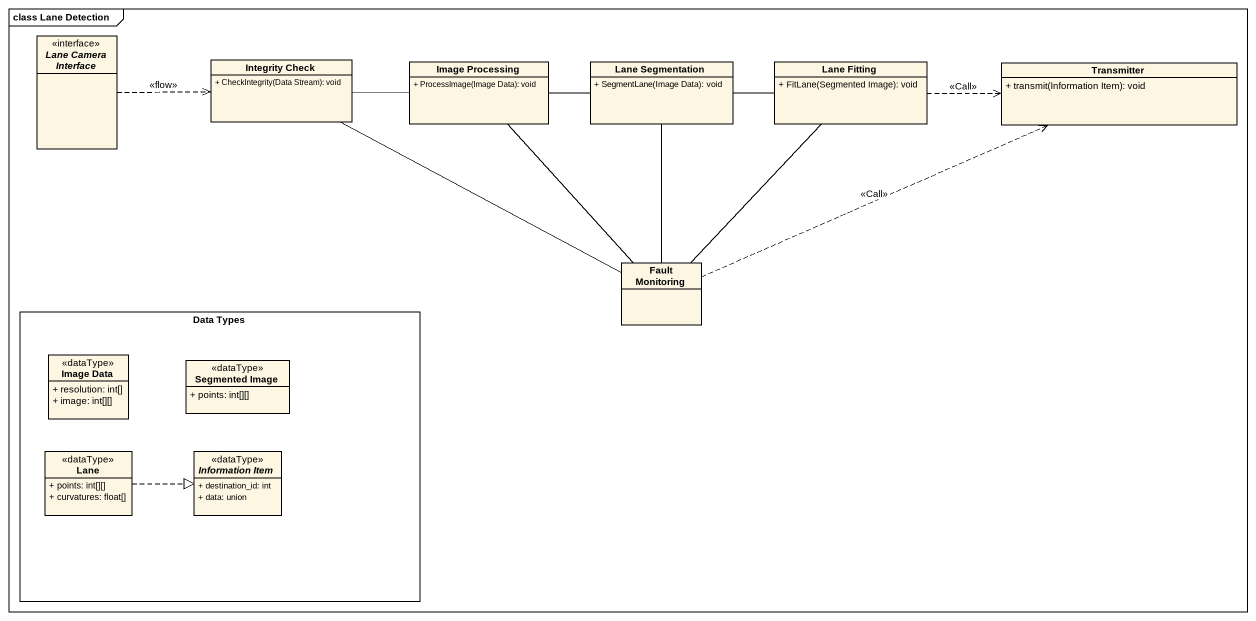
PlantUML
@startuml
mainframe class Lane Detection
hide circle
hide empty members
skinparam classAttributeIconSize 0
interface "Lane Camera Interface" as Lane_Camera_Interface
class "Integrity Check" as Integrity_Check {
  + CheckIntegrity(Data Stream): void
}
class "Image Processing" as Image_Processing {
  + ProcessImage(Image Data): void
}
class "Lane Segmentation" as Lane_Segmentation {
  + SegmentLane(Image Data): void
}
class "Lane Fitting" as Lane_Fitting {
  + FitLane(Segmented Image): void
}
class Transmitter {
  + transmit(Information Item): void
}
class "Fault Monitoring" as Fault_Monitoring
rectangle "Data Types" as Data_Types {
  class "Image Data" as Image_Data <<dataType>> {
    + resolution: int[]
    + image: int[][]
  }
  class "Segmented Image" as Segmented_Image <<dataType>> {
    + points: int[][]
  }
  class Lane <<dataType>> {
    + points: int[][]
    + curvatures: float[]
  }
  abstract class "Information Item" as Information_Item <<dataType>> {
    + destination_id: int
    + data: union
  }
}
Lane_Camera_Interface .right.> Integrity_Check : <<flow>>
Integrity_Check -right- Image_Processing
Image_Processing -right- Lane_Segmentation
Lane_Segmentation -right- Lane_Fitting
Lane_Fitting .right.> Transmitter : <<Call>>
Fault_Monitoring -left- Integrity_Check
Fault_Monitoring -up- Image_Processing
Fault_Monitoring -up- Lane_Segmentation
Fault_Monitoring -up- Lane_Fitting
Fault_Monitoring .right.> Transmitter : <<Call>>
Lane .right.|> Information_Item
@enduml
